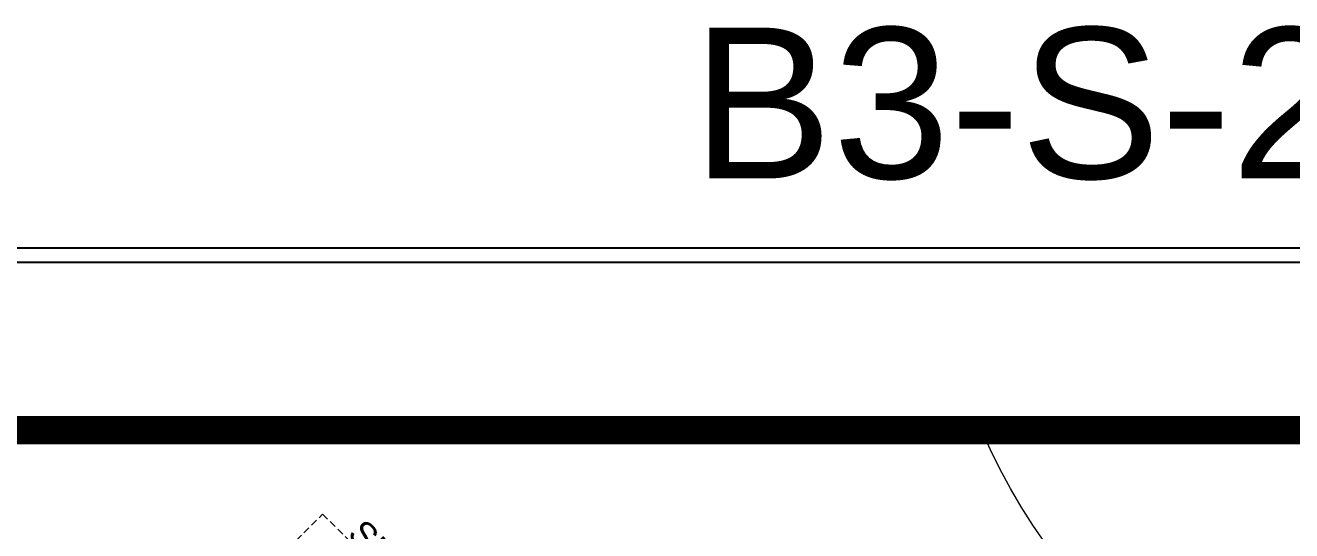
# Model space of a CAD drawing. Header units: millimetres. Extents: x 9129 to 19685, y -6152 to 3305.
# Drawn here: x 11230 to 12124, y 2927 to 3283 of the extents above; entities that cross this region are included whole.
import ezdxf
from ezdxf.xclip import XClip

# ---------------------------------------------------------------- set-up
doc = ezdxf.new("R2010")
doc.units = ezdxf.units.MM
doc.header["$LTSCALE"] = 5
doc.header["$XCLIPFRAME"] = 0
doc.linetypes.add('DASHED', pattern=[0.75, 0.5, -0.25])
doc.layers.add('141125_RT1$0$LP-AREA_POLYLINE', color=7, linetype='Continuous', lineweight=5)
doc.layers.add('no3_ahsap gorunus arka ince', color=53, linetype='Continuous', lineweight=5)
for name, color, linetype in [('LP-AREA INFO', 7, 'Continuous'), ('LP-TAG', 7, 'Continuous'), ('LP-UNIT_LINE', 170, 'Continuous')]:
    doc.layers.add(name, color=color, linetype=linetype)
doc.styles.get("Standard").update_dxf_attribs({"font": 'arial.ttf'})
doc.styles.add('TEXT-500', font='arial.ttf', dxfattribs={"height": 1.25})

# ---------------------------------------------------------------- blocks, each defined once
blk = doc.blocks.new('TAG')
at = {"layer": 'LP-TAG'}
for tag, p in [('NAME', (13432.11, -17498.49)), ('AREA', (13432.11, -17612.6))]:
    blk.add_attdef(tag, p, '', height=75, dxfattribs=at)
blk = doc.blocks.new('plan3')
at = {"layer": '141125_RT1$0$LP-AREA_POLYLINE'}
blk.add_lwpolyline([(27603.18, -5672.01, -0.288684), (27227.81, -5413.89)], format="xyb", dxfattribs=at)
at = {"layer": 'LP-UNIT_LINE', "color": 252, "lineweight": 100, "ltscale": 0.1, "const_width": 20, "elevation": 0}
blk.add_lwpolyline([(27603.18, -5413.89), (27603.18, -8043.77), (25002.79, -8043.77), (25002.79, -5413.89)], close=True, dxfattribs=at)
at = {"layer": 'no3_ahsap gorunus arka ince', "linetype": 'DASHED', "ltscale": 2, "elevation": 0}
blk.add_lwpolyline([(25142.92, -7093.21), (26762.99, -5473.13), (27270.16, -5980.3)], dxfattribs=at)
at = {"layer": 'LP-AREA INFO'}
ref = blk.add_blockref('TAG', (7955.37, 19604.47), dxfattribs=dict(at, xscale=1.419600000001082, yscale=1.419600000001082, zscale=1.419600000001082))
XClip(ref).set_block_clipping_path([(12008.606882707, -19424.2031217889), (13851.3702410128, -17623.5292269211)])
ref.add_auto_attribs({'NAME': 'B3-S-223'})
at = {"ltscale": 0.05, "extrusion": (-8.20348e-09, 1.98464e-08, 1), "insert": (26785.96, -5481.79), "char_height": 18, "width": 368.7257, "attachment_point": 4, "text_direction": (0.706583, -0.70763, 0), "style": 'TEXT-500'}
blk.add_mtext('SHOPFRONT LINE', dxfattribs=at)

msp = doc.modelspace()

# ---------------------------------------------------------------- linework, layer by layer
for points in [[(9376.82, 185.99), (13491.82, 185.99), (13491.82, 3125.99), (9376.82, 3125.99)], [(9386.82, 195.99), (13481.82, 195.99), (13481.82, 3115.99), (9386.82, 3115.99)]]:
    msp.add_lwpolyline(points, close=True)

# ---------------------------------------------------------------- block references
msp.add_blockref('plan3', (-15322.97, 8411.55))

doc.saveas('drawing.dxf')
